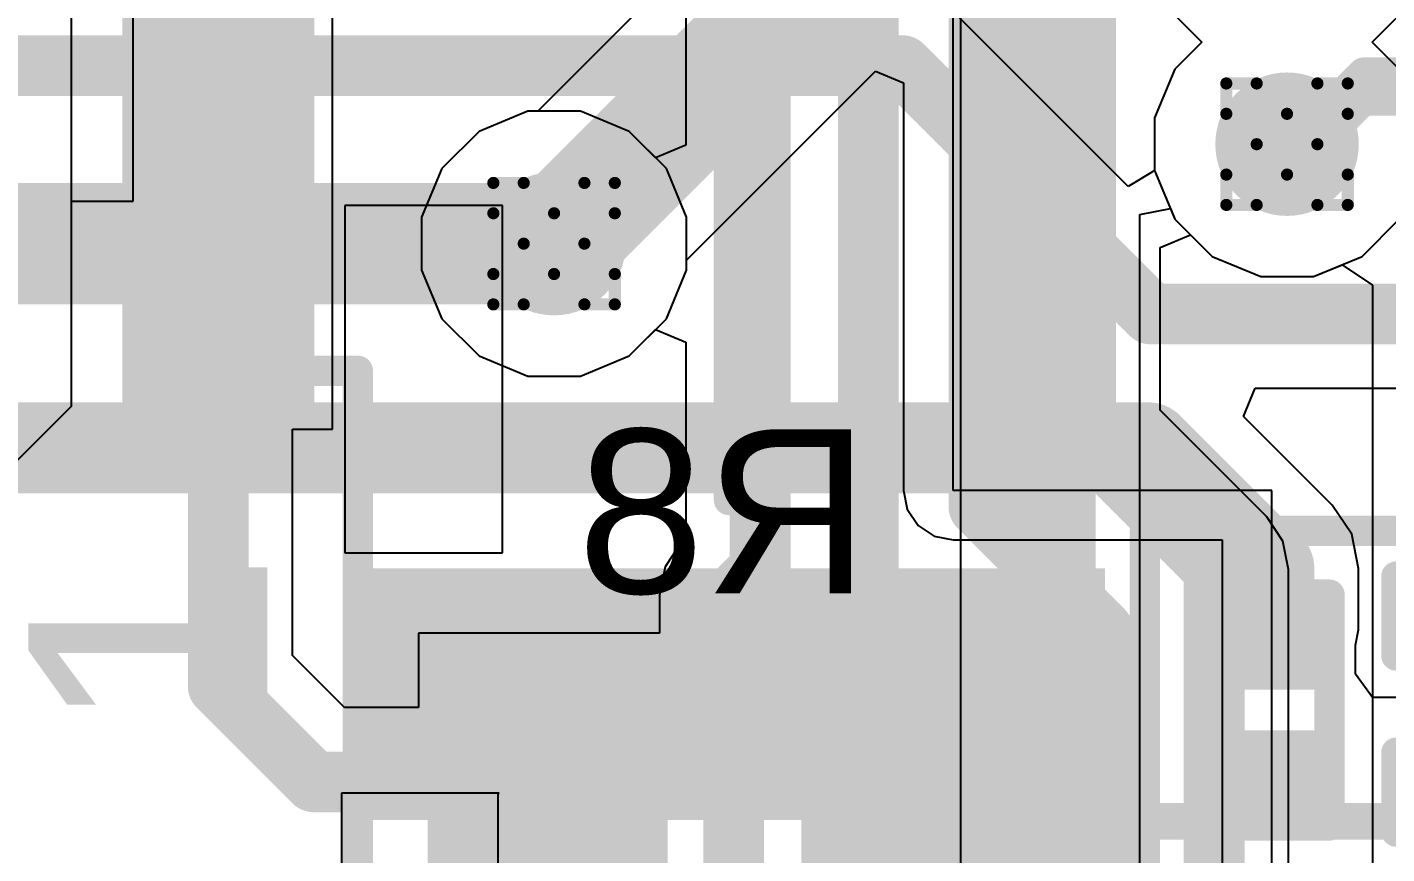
# Model space of a CAD drawing. Header units: inches. Extents: x -6 to 328, y -6 to 90.
# Drawn here: x 22.96 to 28.65, y 10.86 to 14.32 of the extents above; entities that cross this region are included whole.
import ezdxf

# ---------------------------------------------------------------- set-up
doc = ezdxf.new("R2010")
doc.units = ezdxf.units.IN
for name, color, linetype in [('Bottom Layer', 5, 'Continuous'), ('Bottom Overlay', 54, 'Continuous'), ('Bottom Paste', 16, 'Continuous'), ('Bottom Solder', 6, 'Continuous'), ('Drill Drawing', 1, 'Continuous'), ('GND', 76, 'Continuous'), ('PWR', 16, 'Continuous'), ('Top Layer', 1, 'Continuous'), ('Top Overlay', 2, 'Continuous'), ('Top Paste', 8, 'Continuous'), ('Top Solder', 216, 'Continuous'), ('Via Holes', 16, 'Continuous')]:
    doc.layers.add(name, color=color, linetype=linetype)
doc.styles.add('Arial', font='', dxfattribs={"height": 0.2})
doc.styles.get('Arial').set_extended_font_data('Arial')

# ---------------------------------------------------------------- blocks, each defined once
blk = doc.blocks.new('SOIC_8_B_5')
at = {"layer": 'Bottom Layer'}
blk.add_hatch(color=5, dxfattribs=at).paths.add_polyline_path([(-3.475, 1.605), (-3.475, 2.205), (-1.925, 2.205), (-1.925, 1.605)])
at = {"layer": 'Bottom Paste'}
blk.add_hatch(color=16, dxfattribs=at).paths.add_polyline_path([(-3.475, 1.605), (-3.475, 2.205), (-1.925, 2.205), (-1.925, 1.605)])
at = {"layer": 'Bottom Solder'}
blk.add_hatch(color=6, dxfattribs=at).paths.add_polyline_path([(-3.5766, 1.5034), (-3.5766, 2.3066), (-1.8234, 2.3066), (-1.8234, 1.5034)])
at = {"layer": 'Bottom Overlay'}
for points in [[(1.9906, 2.4892, 0.127, 0.127, 0), (-1.9906, 2.4892, 0.127, 0.127, 0)], [(-1.9906, 2.3114, 0.127, 0.127, 0), (-1.9906, 2.4892, 0.127, 0.127, 0)]]:
    blk.add_lwpolyline(points, format="xyseb", dxfattribs=at)
for points in [[(-2.0223, 2.4892, 0.0635, 0.0635, 1), (-1.9588, 2.4892, 0.0635, 0.0635, 1)], [(-2.0223, 2.4892, 0.0635, 0.0635, 1), (-1.9588, 2.4892, 0.0635, 0.0635, 1)], [(-2.0223, 2.3114, 0.0635, 0.0635, 1), (-1.9588, 2.3114, 0.0635, 0.0635, 1)]]:
    blk.add_lwpolyline(points, format="xyseb", close=True, dxfattribs=at)
blk = doc.blocks.new('R___0201_21')
at = {"layer": 'Top Layer'}
for points in [[(-0.41, 0.185), (-0.14, 0.185), (-0.14, -0.185), (-0.41, -0.185)], [(0.14, 0.185), (0.41, 0.185), (0.41, -0.185), (0.14, -0.185)]]:
    blk.add_hatch(color=1, dxfattribs=at).paths.add_polyline_path(points)
at = {"layer": 'Top Paste'}
for points in [[(-0.41, 0.185), (-0.14, 0.185), (-0.14, -0.185), (-0.41, -0.185)], [(0.14, 0.185), (0.41, 0.185), (0.41, -0.185), (0.14, -0.185)]]:
    blk.add_hatch(color=8, dxfattribs=at).paths.add_polyline_path(points)
at = {"layer": 'Top Solder'}
for points in [[(-0.465, 0.24), (-0.085, 0.24), (-0.085, -0.24), (-0.465, -0.24)], [(0.085, 0.24), (0.465, 0.24), (0.465, -0.24), (0.085, -0.24)]]:
    blk.add_hatch(color=216, dxfattribs=at).paths.add_polyline_path(points)
at = {"layer": 'Top Overlay'}
for points in [[(-0.4826, -0.254, 0.127, 0.127, 0), (-0.4826, 0.254, 0.127, 0.127, 0)], [(0.4826, 0.254, 0.127, 0.127, 0), (-0.4826, 0.254, 0.127, 0.127, 0)], [(0.4826, -0.254, 0.127, 0.127, 0), (0.4826, 0.254, 0.127, 0.127, 0)], [(0.4826, -0.254, 0.127, 0.127, 0), (-0.4826, -0.254, 0.127, 0.127, 0)]]:
    blk.add_lwpolyline(points, format="xyseb", dxfattribs=at)
for points in [[(-0.5143, 0.254, 0.0635, 0.0635, 1), (-0.4508, 0.254, 0.0635, 0.0635, 1)], [(-0.5143, 0.254, 0.0635, 0.0635, 1), (-0.4508, 0.254, 0.0635, 0.0635, 1)], [(0.4508, 0.254, 0.0635, 0.0635, 1), (0.5143, 0.254, 0.0635, 0.0635, 1)], [(0.4508, 0.254, 0.0635, 0.0635, 1), (0.5143, 0.254, 0.0635, 0.0635, 1)], [(-0.5143, -0.254, 0.0635, 0.0635, 1), (-0.4508, -0.254, 0.0635, 0.0635, 1)], [(-0.5143, -0.254, 0.0635, 0.0635, 1), (-0.4508, -0.254, 0.0635, 0.0635, 1)], [(0.4508, -0.254, 0.0635, 0.0635, 1), (0.5143, -0.254, 0.0635, 0.0635, 1)], [(0.4508, -0.254, 0.0635, 0.0635, 1), (0.5143, -0.254, 0.0635, 0.0635, 1)]]:
    blk.add_lwpolyline(points, format="xyseb", close=True, dxfattribs=at)
blk = doc.blocks.new('R___0603_B_34')
at = {"layer": 'Bottom Layer'}
for points in [[(-1.143, -0.4445), (-1.143, 0.4445), (-0.381, 0.4445), (-0.381, -0.4445)], [(0.381, -0.4445), (0.381, 0.4445), (1.143, 0.4445), (1.143, -0.4445)]]:
    blk.add_hatch(color=5, dxfattribs=at).paths.add_polyline_path(points)
at = {"layer": 'Bottom Paste'}
for points in [[(-1.143, -0.4445), (-1.143, 0.4445), (-0.381, 0.4445), (-0.381, -0.4445)], [(0.381, -0.4445), (0.381, 0.4445), (1.143, 0.4445), (1.143, -0.4445)]]:
    blk.add_hatch(color=16, dxfattribs=at).paths.add_polyline_path(points)
at = {"layer": 'Bottom Solder'}
for points in [[(-1.2446, -0.5461), (-1.2446, 0.5461), (-0.2794, 0.5461), (-0.2794, -0.5461)], [(0.2794, -0.5461), (0.2794, 0.5461), (1.2446, 0.5461), (1.2446, -0.5461)]]:
    blk.add_hatch(color=6, dxfattribs=at).paths.add_polyline_path(points)
at = {"layer": 'Bottom Overlay'}
for points in [[(1.2192, 0.5334, 0.127, 0.127, 0), (-1.2192, 0.5334, 0.127, 0.127, 0)], [(-1.2192, 0.5334, 0.127, 0.127, 0), (-1.2192, -0.5334, 0.127, 0.127, 0)], [(1.2192, 0.5334, 0.127, 0.127, 0), (1.2192, -0.5334, 0.127, 0.127, 0)], [(1.2192, -0.5334, 0.127, 0.127, 0), (-1.2192, -0.5334, 0.127, 0.127, 0)]]:
    blk.add_lwpolyline(points, format="xyseb", dxfattribs=at)
for points in [[(-1.25095, 0.5334, 0.0635, 0.0635, 1), (-1.18745, 0.5334, 0.0635, 0.0635, 1)], [(-1.25095, 0.5334, 0.0635, 0.0635, 1), (-1.18745, 0.5334, 0.0635, 0.0635, 1)], [(1.18745, 0.5334, 0.0635, 0.0635, 1), (1.25095, 0.5334, 0.0635, 0.0635, 1)], [(1.18745, 0.5334, 0.0635, 0.0635, 1), (1.25095, 0.5334, 0.0635, 0.0635, 1)], [(-1.25095, -0.5334, 0.0635, 0.0635, 1), (-1.18745, -0.5334, 0.0635, 0.0635, 1)], [(-1.25095, -0.5334, 0.0635, 0.0635, 1), (-1.18745, -0.5334, 0.0635, 0.0635, 1)], [(1.18745, -0.5334, 0.0635, 0.0635, 1), (1.25095, -0.5334, 0.0635, 0.0635, 1)], [(1.18745, -0.5334, 0.0635, 0.0635, 1), (1.25095, -0.5334, 0.0635, 0.0635, 1)]]:
    blk.add_lwpolyline(points, format="xyseb", close=True, dxfattribs=at)
blk = doc.blocks.new('HR963370A_52')
at = {"layer": 'Top Layer'}
blk.add_hatch(color=1, dxfattribs=at).paths.add_polyline_path([(4.3, -6.8), (5.15, -6.8), (5.15, -9.7), (4.3, -9.7)])
at = {"layer": 'Top Paste'}
blk.add_hatch(color=8, dxfattribs=at).paths.add_polyline_path([(4.3, -6.8), (5.15, -6.8), (5.15, -9.7), (4.3, -9.7)])
at = {"layer": 'Top Solder'}
blk.add_hatch(color=216, dxfattribs=at).paths.add_polyline_path([(4.1984, -6.6984), (5.2516, -6.6984), (5.2516, -9.8016), (4.1984, -9.8016)])
at = {"layer": 'Top Overlay'}
blk.add_lwpolyline([(5.5372, -8.2296, 0.127, 0.127, 0), (8.1788, -8.2296, 0.127, 0.127, 0)], format="xyseb", dxfattribs=at)
blk.add_lwpolyline([(5.5055, -8.2296, 0.0635, 0.0635, 1), (5.569, -8.2296, 0.0635, 0.0635, 1)], format="xyseb", close=True, dxfattribs=at)
at = {"layer": 'Top Overlay', "style": 'Arial'}
blk.add_text('1', height=1, dxfattribs=at).set_placement((4.5466, -6.2992))
blk = doc.blocks.new('CAP_0201_70')
at = {"layer": 'Top Layer'}
for points in [[(-0.45, 0.15), (-0.15, 0.15), (-0.15, -0.15), (-0.45, -0.15)], [(0.15, 0.15), (0.45, 0.15), (0.45, -0.15), (0.15, -0.15)]]:
    blk.add_hatch(color=1, dxfattribs=at).paths.add_polyline_path(points)
at = {"layer": 'Top Paste'}
for points in [[(-0.45, 0.15), (-0.15, 0.15), (-0.15, -0.15), (-0.45, -0.15)], [(0.15, 0.15), (0.45, 0.15), (0.45, -0.15), (0.15, -0.15)]]:
    blk.add_hatch(color=8, dxfattribs=at).paths.add_polyline_path(points)
at = {"layer": 'Top Solder'}
for points in [[(-0.505, 0.205), (-0.095, 0.205), (-0.095, -0.205), (-0.505, -0.205)], [(0.095, 0.205), (0.505, 0.205), (0.505, -0.205), (0.095, -0.205)]]:
    blk.add_hatch(color=216, dxfattribs=at).paths.add_polyline_path(points)
at = {"layer": 'Top Overlay'}
for points in [[(-0.5334, 0.2286, 0.127, 0.127, 0), (-0.2032, 0.2286, 0.127, 0.127, 0)], [(-0.5334, 0.2286, 0.127, 0.127, 0), (-0.5334, -0.2286, 0.127, 0.127, 0)], [(0.2032, 0.2286, 0.127, 0.127, 0), (0.5334, 0.2286, 0.127, 0.127, 0)], [(0.5334, 0.2286, 0.127, 0.127, 0), (0.5334, -0.2286, 0.127, 0.127, 0)], [(-0.5334, -0.2286, 0.127, 0.127, 0), (-0.2032, -0.2286, 0.127, 0.127, 0)], [(0.2032, -0.2286, 0.127, 0.127, 0), (0.5334, -0.2286, 0.127, 0.127, 0)]]:
    blk.add_lwpolyline(points, format="xyseb", dxfattribs=at)
for points in [[(-0.5651, 0.2286, 0.0635, 0.0635, 1), (-0.5016, 0.2286, 0.0635, 0.0635, 1)], [(-0.5651, 0.2286, 0.0635, 0.0635, 1), (-0.5016, 0.2286, 0.0635, 0.0635, 1)], [(-0.2349, 0.2286, 0.0635, 0.0635, 1), (-0.1714, 0.2286, 0.0635, 0.0635, 1)], [(0.1714, 0.2286, 0.0635, 0.0635, 1), (0.2349, 0.2286, 0.0635, 0.0635, 1)], [(0.5016, 0.2286, 0.0635, 0.0635, 1), (0.5651, 0.2286, 0.0635, 0.0635, 1)], [(0.5016, 0.2286, 0.0635, 0.0635, 1), (0.5651, 0.2286, 0.0635, 0.0635, 1)], [(-0.5651, -0.2286, 0.0635, 0.0635, 1), (-0.5016, -0.2286, 0.0635, 0.0635, 1)], [(-0.5651, -0.2286, 0.0635, 0.0635, 1), (-0.5016, -0.2286, 0.0635, 0.0635, 1)], [(-0.2349, -0.2286, 0.0635, 0.0635, 1), (-0.1714, -0.2286, 0.0635, 0.0635, 1)], [(0.1714, -0.2286, 0.0635, 0.0635, 1), (0.2349, -0.2286, 0.0635, 0.0635, 1)], [(0.5016, -0.2286, 0.0635, 0.0635, 1), (0.5651, -0.2286, 0.0635, 0.0635, 1)], [(0.5016, -0.2286, 0.0635, 0.0635, 1), (0.5651, -0.2286, 0.0635, 0.0635, 1)]]:
    blk.add_lwpolyline(points, format="xyseb", close=True, dxfattribs=at)

msp = doc.modelspace()

# ---------------------------------------------------------------- hatches: boundary and pattern name
at = {"layer": 'Bottom Layer'}
h = msp.add_hatch(color=5, dxfattribs=at)
edge = h.paths.add_edge_path()
edge.add_arc((28.2336, 13.8326), 0.3, 0, 360)
h = msp.add_hatch(color=5, dxfattribs=at)
edge = h.paths.add_edge_path()
edge.add_arc((25.168, 13.4166), 0.3, 0, 360)
at = {"layer": 'GND'}
h = msp.add_hatch(color=76, dxfattribs=at)
edge = h.paths.add_edge_path()
edge.add_arc((28.2336, 13.8326), 0.3, 0, 360)
h = msp.add_hatch(color=76, dxfattribs=at)
edge = h.paths.add_edge_path()
edge.add_arc((25.168, 13.4166), 0.3, 0, 360)
at = {"layer": 'PWR'}
h = msp.add_hatch(color=16, dxfattribs=at)
edge = h.paths.add_edge_path()
edge.add_arc((28.2336, 13.8326), 0.3, 0, 360)
h = msp.add_hatch(color=16, dxfattribs=at)
edge = h.paths.add_edge_path()
edge.add_arc((25.168, 13.4166), 0.3, 0, 360)
at = {"layer": 'Top Layer'}
h = msp.add_hatch(color=1, dxfattribs=at)
edge = h.paths.add_edge_path()
edge.add_arc((28.2336, 13.8326), 0.3, 0, 360)
h = msp.add_hatch(color=1, dxfattribs=at)
edge = h.paths.add_edge_path()
edge.add_arc((25.168, 13.4166), 0.3, 0, 360)
at = {"layer": 'Via Holes'}
h = msp.add_hatch(color=7, dxfattribs=at)
edge = h.paths.add_edge_path()
edge.add_arc((28.2336, 13.8326), 0.15, 0, 360)
h = msp.add_hatch(color=7, dxfattribs=at)
edge = h.paths.add_edge_path()
edge.add_arc((25.168, 13.4166), 0.15, 0, 360)

# ---------------------------------------------------------------- linework, layer by layer
at = {"layer": 'Bottom Layer'}
for p, q in [((25.7193, 18.4527), (25.7193, 13.8284)), ((23.1484, 17.5744), (23.1484, 13.5938)), ((23.4079, 13.5938), (23.4079, 17.5744)), ((23.1484, 17.3632), (23.1484, 13.5938)), ((24.241, 12.641), (24.241, 14.5466)), ((25.0578, 13.9706), (24.8542, 13.8863)), ((25.2782, 13.9706), (25.0578, 13.9706)), ((25.4818, 13.8863), (25.2782, 13.9706)), ((24.8542, 13.8863), (24.6983, 13.7304)), ((25.5923, 13.7758), (25.4818, 13.8863)), ((25.7193, 13.8284), (25.5923, 13.7758)), ((24.6983, 13.7304), (24.614, 13.5268)), ((23.1484, 13.5938), (23.4079, 13.5938)), ((23.1484, 13.5938), (23.1484, 12.7352)), ((24.614, 13.5268), (24.614, 13.3064)), ((27.7024, 13.4008), (27.8294, 13.4534)), ((27.8294, 13.4534), (27.9198, 13.363)), ((27.7024, 12.7199), (27.7024, 13.4008)), ((27.9198, 13.363), (28.1234, 13.2786)), ((28.3438, 13.2786), (28.4642, 13.3285)), ((28.4642, 13.3285), (28.5912, 13.2436)), ((24.614, 13.3064), (24.6983, 13.1028)), ((28.1234, 13.2786), (28.3438, 13.2786)), ((28.5912, 13.2436), (28.5912, 13.0633)), ((24.6983, 13.1028), (24.8542, 12.947)), ((25.4818, 12.947), (25.5923, 13.0574)), ((25.5923, 13.0574), (25.7193, 13.0048)), ((28.5912, 13.0633), (28.5912, 13.0507)), ((28.5912, 13.0507), (28.5912, 12.9363)), ((25.7193, 13.0048), (25.7193, 12.1859)), ((24.8542, 12.947), (25.0578, 12.8626)), ((25.2782, 12.8626), (25.4818, 12.947)), ((28.5912, 12.9363), (28.5912, 12.9237)), ((28.5912, 12.9237), (28.5912, 11.7807)), ((25.0578, 12.8626), (25.2782, 12.8626)), ((23.1484, 12.7352), (22.9117, 12.4986)), ((28.1485, 12.2738), (27.7024, 12.7199)), ((24.074, 11.6946), (24.074, 12.641)), ((24.074, 12.641), (24.241, 12.641)), ((28.2159, 12.173), (28.1485, 12.2738)), ((25.7193, 12.1859), (25.6998, 12.1664)), ((28.2396, 12.054), (28.2159, 12.173)), ((25.6998, 12.1664), (25.6324, 12.0656)), ((25.6324, 12.0656), (25.6088, 11.9467)), ((28.2396, 9.4136), (28.2396, 12.054)), ((25.6088, 11.9467), (25.6088, 11.7879)), ((25.6088, 11.7879), (24.6014, 11.7879)), ((24.6014, 11.7879), (24.6014, 11.4764)), ((28.5912, 11.7807), (28.5912, 11.7807)), ((28.5912, 11.7807), (28.5912, 11.6663)), ((24.2921, 11.4764), (24.074, 11.6946)), ((28.5912, 11.6663), (28.5912, 11.6663)), ((28.5912, 11.6663), (28.5912, 10.5233)), ((24.6014, 11.4764), (24.2921, 11.4764))]:
    msp.add_line(p, q, dxfattribs=at)
for points in [[(27.3916, 12.5912, 0.254, 0.254, 0), (27.3916, 21.2294, 0.254, 0.254, 0)], [(26.9449, 12.3172, 0.254, 0.254, 0), (26.9449, 20.6856, 0.254, 0.254, 0)], [(26.4818, 11.368, 0.254, 0.254, 0), (26.4818, 20.2037, 0.254, 0.254, 0)], [(26.03, 12.0572, 0.254, 0.254, 0), (26.03, 18.5814, 0.254, 0.254, 0)], [(28.3508, 13.8326, 0.1524, 0.1524, 0), (28.5467, 14.0285, 0.1524, 0.1524, 0)], [(28.5467, 14.0285, 0.1524, 0.1524, 0), (28.769, 14.0285, 0.1524, 0.1524, 0)], [(28.2336, 13.8326, 0.1524, 0.1524, 0), (28.3508, 13.8326, 0.1524, 0.1524, 0)], [(23.7632, 11.5658, 0.254, 0.254, 0), (23.7632, 13.5938, 0.254, 0.254, 0)], [(27.3916, 12.5912, 0.254, 0.254, 0), (27.9288, 12.054, 0.254, 0.254, 0)], [(26.9449, 12.3172, 0.254, 0.254, 0), (27.4649, 11.7972, 0.254, 0.254, 0)], [(25.9195, 11.9467, 0.254, 0.254, 0), (26.03, 12.0572, 0.254, 0.254, 0)], [(27.9288, 9.4136, 0.254, 0.254, 0), (27.9288, 12.054, 0.254, 0.254, 0)], [(25.9195, 4.6278, 0.254, 0.254, 0), (25.9195, 11.9467, 0.254, 0.254, 0)], [(27.4649, 10.5326, 0.254, 0.254, 0), (27.4649, 11.7972, 0.254, 0.254, 0)], [(23.7632, 11.5658, 0.254, 0.254, 0), (24.1634, 11.1656, 0.254, 0.254, 0)], [(26.4818, 11.368, 0.254, 0.254, 0), (26.6842, 11.1656, 0.254, 0.254, 0)], [(24.1634, 11.1656, 0.254, 0.254, 0), (25.1602, 11.1656, 0.254, 0.254, 0)]]:
    msp.add_lwpolyline(points, format="xyseb", dxfattribs=at)
for points in [[(28.5086, 14.0285, 0.0762, 0.0762, 1), (28.5848, 14.0285, 0.0762, 0.0762, 1)], [(28.5086, 14.0285, 0.0762, 0.0762, 1), (28.5848, 14.0285, 0.0762, 0.0762, 1)], [(28.1955, 13.8326, 0.0762, 0.0762, 1), (28.2717, 13.8326, 0.0762, 0.0762, 1)], [(28.3127, 13.8326, 0.0762, 0.0762, 1), (28.3889, 13.8326, 0.0762, 0.0762, 1)], [(28.3127, 13.8326, 0.0762, 0.0762, 1), (28.3889, 13.8326, 0.0762, 0.0762, 1)], [(23.6997, 13.5938, 0.127, 0.127, 1), (23.8267, 13.5938, 0.127, 0.127, 1)], [(27.3281, 12.5912, 0.127, 0.127, 1), (27.4551, 12.5912, 0.127, 0.127, 1)], [(27.3281, 12.5912, 0.127, 0.127, 1), (27.4551, 12.5912, 0.127, 0.127, 1)], [(26.8814, 12.3172, 0.127, 0.127, 1), (27.0084, 12.3172, 0.127, 0.127, 1)], [(26.8814, 12.3172, 0.127, 0.127, 1), (27.0084, 12.3172, 0.127, 0.127, 1)], [(25.9665, 12.0572, 0.127, 0.127, 1), (26.0935, 12.0572, 0.127, 0.127, 1)], [(25.9665, 12.0572, 0.127, 0.127, 1), (26.0935, 12.0572, 0.127, 0.127, 1)], [(27.8653, 12.054, 0.127, 0.127, 1), (27.9923, 12.054, 0.127, 0.127, 1)], [(27.8653, 12.054, 0.127, 0.127, 1), (27.9923, 12.054, 0.127, 0.127, 1)], [(25.856, 11.9467, 0.127, 0.127, 1), (25.983, 11.9467, 0.127, 0.127, 1)], [(25.856, 11.9467, 0.127, 0.127, 1), (25.983, 11.9467, 0.127, 0.127, 1)], [(27.4014, 11.7972, 0.127, 0.127, 1), (27.5284, 11.7972, 0.127, 0.127, 1)], [(27.4014, 11.7972, 0.127, 0.127, 1), (27.5284, 11.7972, 0.127, 0.127, 1)], [(23.6997, 11.5658, 0.127, 0.127, 1), (23.8267, 11.5658, 0.127, 0.127, 1)], [(23.6997, 11.5658, 0.127, 0.127, 1), (23.8267, 11.5658, 0.127, 0.127, 1)], [(26.4183, 11.368, 0.127, 0.127, 1), (26.5453, 11.368, 0.127, 0.127, 1)], [(26.4183, 11.368, 0.127, 0.127, 1), (26.5453, 11.368, 0.127, 0.127, 1)], [(24.0999, 11.1656, 0.127, 0.127, 1), (24.2269, 11.1656, 0.127, 0.127, 1)], [(24.0999, 11.1656, 0.127, 0.127, 1), (24.2269, 11.1656, 0.127, 0.127, 1)], [(25.0967, 11.1656, 0.127, 0.127, 1), (25.2237, 11.1656, 0.127, 0.127, 1)], [(26.6207, 11.1656, 0.127, 0.127, 1), (26.7477, 11.1656, 0.127, 0.127, 1)]]:
    msp.add_lwpolyline(points, format="xyseb", close=True, dxfattribs=at)
at = {"layer": 'Drill Drawing'}
for points in [[(27.9796, 13.9596, 0.0508, 0.0508, 0), (27.9796, 14.0866, 0.0508, 0.0508, 0)], [(27.9796, 14.0866, 0.0508, 0.0508, 0), (28.1066, 14.0866, 0.0508, 0.0508, 0)], [(28.1066, 14.0866, 0.0508, 0.0508, 0), (28.2336, 13.9596, 0.0508, 0.0508, 0)], [(28.2336, 13.9596, 0.0508, 0.0508, 0), (28.3606, 14.0866, 0.0508, 0.0508, 0)], [(28.3606, 14.0866, 0.0508, 0.0508, 0), (28.4876, 14.0866, 0.0508, 0.0508, 0)], [(28.4876, 13.9596, 0.0508, 0.0508, 0), (28.4876, 14.0866, 0.0508, 0.0508, 0)], [(27.9796, 13.9596, 0.0508, 0.0508, 0), (28.1066, 13.8326, 0.0508, 0.0508, 0)], [(28.3606, 13.8326, 0.0508, 0.0508, 0), (28.4876, 13.9596, 0.0508, 0.0508, 0)], [(27.9796, 13.7056, 0.0508, 0.0508, 0), (28.1066, 13.8326, 0.0508, 0.0508, 0)], [(28.3606, 13.8326, 0.0508, 0.0508, 0), (28.4876, 13.7056, 0.0508, 0.0508, 0)], [(27.9796, 13.5786, 0.0508, 0.0508, 0), (27.9796, 13.7056, 0.0508, 0.0508, 0)], [(28.1066, 13.5786, 0.0508, 0.0508, 0), (28.2336, 13.7056, 0.0508, 0.0508, 0)], [(28.2336, 13.7056, 0.0508, 0.0508, 0), (28.3606, 13.5786, 0.0508, 0.0508, 0)], [(28.4876, 13.5786, 0.0508, 0.0508, 0), (28.4876, 13.7056, 0.0508, 0.0508, 0)], [(24.914, 13.5436, 0.0508, 0.0508, 0), (24.914, 13.6706, 0.0508, 0.0508, 0)], [(24.914, 13.6706, 0.0508, 0.0508, 0), (25.041, 13.6706, 0.0508, 0.0508, 0)], [(25.041, 13.6706, 0.0508, 0.0508, 0), (25.168, 13.5436, 0.0508, 0.0508, 0)], [(25.168, 13.5436, 0.0508, 0.0508, 0), (25.295, 13.6706, 0.0508, 0.0508, 0)], [(25.295, 13.6706, 0.0508, 0.0508, 0), (25.422, 13.6706, 0.0508, 0.0508, 0)], [(25.422, 13.5436, 0.0508, 0.0508, 0), (25.422, 13.6706, 0.0508, 0.0508, 0)], [(27.9796, 13.5786, 0.0508, 0.0508, 0), (28.1066, 13.5786, 0.0508, 0.0508, 0)], [(28.3606, 13.5786, 0.0508, 0.0508, 0), (28.4876, 13.5786, 0.0508, 0.0508, 0)], [(24.914, 13.5436, 0.0508, 0.0508, 0), (25.041, 13.4166, 0.0508, 0.0508, 0)], [(25.295, 13.4166, 0.0508, 0.0508, 0), (25.422, 13.5436, 0.0508, 0.0508, 0)], [(24.914, 13.2896, 0.0508, 0.0508, 0), (25.041, 13.4166, 0.0508, 0.0508, 0)], [(25.295, 13.4166, 0.0508, 0.0508, 0), (25.422, 13.2896, 0.0508, 0.0508, 0)], [(24.914, 13.1626, 0.0508, 0.0508, 0), (24.914, 13.2896, 0.0508, 0.0508, 0)], [(25.041, 13.1626, 0.0508, 0.0508, 0), (25.168, 13.2896, 0.0508, 0.0508, 0)], [(25.168, 13.2896, 0.0508, 0.0508, 0), (25.295, 13.1626, 0.0508, 0.0508, 0)], [(25.422, 13.1626, 0.0508, 0.0508, 0), (25.422, 13.2896, 0.0508, 0.0508, 0)], [(24.914, 13.1626, 0.0508, 0.0508, 0), (25.041, 13.1626, 0.0508, 0.0508, 0)], [(25.295, 13.1626, 0.0508, 0.0508, 0), (25.422, 13.1626, 0.0508, 0.0508, 0)]]:
    msp.add_lwpolyline(points, format="xyseb", dxfattribs=at)
for points in [[(27.9669, 14.0866, 0.0254, 0.0254, 1), (27.9923, 14.0866, 0.0254, 0.0254, 1)], [(27.9669, 14.0866, 0.0254, 0.0254, 1), (27.9923, 14.0866, 0.0254, 0.0254, 1)], [(28.0939, 14.0866, 0.0254, 0.0254, 1), (28.1193, 14.0866, 0.0254, 0.0254, 1)], [(28.0939, 14.0866, 0.0254, 0.0254, 1), (28.1193, 14.0866, 0.0254, 0.0254, 1)], [(28.3479, 14.0866, 0.0254, 0.0254, 1), (28.3733, 14.0866, 0.0254, 0.0254, 1)], [(28.3479, 14.0866, 0.0254, 0.0254, 1), (28.3733, 14.0866, 0.0254, 0.0254, 1)], [(28.4749, 14.0866, 0.0254, 0.0254, 1), (28.5003, 14.0866, 0.0254, 0.0254, 1)], [(28.4749, 14.0866, 0.0254, 0.0254, 1), (28.5003, 14.0866, 0.0254, 0.0254, 1)], [(27.9669, 13.9596, 0.0254, 0.0254, 1), (27.9923, 13.9596, 0.0254, 0.0254, 1)], [(27.9669, 13.9596, 0.0254, 0.0254, 1), (27.9923, 13.9596, 0.0254, 0.0254, 1)], [(28.2209, 13.9596, 0.0254, 0.0254, 1), (28.2463, 13.9596, 0.0254, 0.0254, 1)], [(28.2209, 13.9596, 0.0254, 0.0254, 1), (28.2463, 13.9596, 0.0254, 0.0254, 1)], [(28.4749, 13.9596, 0.0254, 0.0254, 1), (28.5003, 13.9596, 0.0254, 0.0254, 1)], [(28.4749, 13.9596, 0.0254, 0.0254, 1), (28.5003, 13.9596, 0.0254, 0.0254, 1)], [(28.0939, 13.8326, 0.0254, 0.0254, 1), (28.1193, 13.8326, 0.0254, 0.0254, 1)], [(28.0939, 13.8326, 0.0254, 0.0254, 1), (28.1193, 13.8326, 0.0254, 0.0254, 1)], [(28.3479, 13.8326, 0.0254, 0.0254, 1), (28.3733, 13.8326, 0.0254, 0.0254, 1)], [(28.3479, 13.8326, 0.0254, 0.0254, 1), (28.3733, 13.8326, 0.0254, 0.0254, 1)], [(27.9669, 13.7056, 0.0254, 0.0254, 1), (27.9923, 13.7056, 0.0254, 0.0254, 1)], [(27.9669, 13.7056, 0.0254, 0.0254, 1), (27.9923, 13.7056, 0.0254, 0.0254, 1)], [(28.2209, 13.7056, 0.0254, 0.0254, 1), (28.2463, 13.7056, 0.0254, 0.0254, 1)], [(28.2209, 13.7056, 0.0254, 0.0254, 1), (28.2463, 13.7056, 0.0254, 0.0254, 1)], [(28.4749, 13.7056, 0.0254, 0.0254, 1), (28.5003, 13.7056, 0.0254, 0.0254, 1)], [(28.4749, 13.7056, 0.0254, 0.0254, 1), (28.5003, 13.7056, 0.0254, 0.0254, 1)], [(24.9013, 13.6706, 0.0254, 0.0254, 1), (24.9267, 13.6706, 0.0254, 0.0254, 1)], [(24.9013, 13.6706, 0.0254, 0.0254, 1), (24.9267, 13.6706, 0.0254, 0.0254, 1)], [(25.0283, 13.6706, 0.0254, 0.0254, 1), (25.0537, 13.6706, 0.0254, 0.0254, 1)], [(25.0283, 13.6706, 0.0254, 0.0254, 1), (25.0537, 13.6706, 0.0254, 0.0254, 1)], [(25.2823, 13.6706, 0.0254, 0.0254, 1), (25.3077, 13.6706, 0.0254, 0.0254, 1)], [(25.2823, 13.6706, 0.0254, 0.0254, 1), (25.3077, 13.6706, 0.0254, 0.0254, 1)], [(25.4093, 13.6706, 0.0254, 0.0254, 1), (25.4347, 13.6706, 0.0254, 0.0254, 1)], [(25.4093, 13.6706, 0.0254, 0.0254, 1), (25.4347, 13.6706, 0.0254, 0.0254, 1)], [(27.9669, 13.5786, 0.0254, 0.0254, 1), (27.9923, 13.5786, 0.0254, 0.0254, 1)], [(27.9669, 13.5786, 0.0254, 0.0254, 1), (27.9923, 13.5786, 0.0254, 0.0254, 1)], [(28.0939, 13.5786, 0.0254, 0.0254, 1), (28.1193, 13.5786, 0.0254, 0.0254, 1)], [(28.0939, 13.5786, 0.0254, 0.0254, 1), (28.1193, 13.5786, 0.0254, 0.0254, 1)], [(28.3479, 13.5786, 0.0254, 0.0254, 1), (28.3733, 13.5786, 0.0254, 0.0254, 1)], [(28.3479, 13.5786, 0.0254, 0.0254, 1), (28.3733, 13.5786, 0.0254, 0.0254, 1)], [(28.4749, 13.5786, 0.0254, 0.0254, 1), (28.5003, 13.5786, 0.0254, 0.0254, 1)], [(28.4749, 13.5786, 0.0254, 0.0254, 1), (28.5003, 13.5786, 0.0254, 0.0254, 1)], [(24.9013, 13.5436, 0.0254, 0.0254, 1), (24.9267, 13.5436, 0.0254, 0.0254, 1)], [(24.9013, 13.5436, 0.0254, 0.0254, 1), (24.9267, 13.5436, 0.0254, 0.0254, 1)], [(25.1553, 13.5436, 0.0254, 0.0254, 1), (25.1807, 13.5436, 0.0254, 0.0254, 1)], [(25.1553, 13.5436, 0.0254, 0.0254, 1), (25.1807, 13.5436, 0.0254, 0.0254, 1)], [(25.4093, 13.5436, 0.0254, 0.0254, 1), (25.4347, 13.5436, 0.0254, 0.0254, 1)], [(25.4093, 13.5436, 0.0254, 0.0254, 1), (25.4347, 13.5436, 0.0254, 0.0254, 1)], [(25.0283, 13.4166, 0.0254, 0.0254, 1), (25.0537, 13.4166, 0.0254, 0.0254, 1)], [(25.0283, 13.4166, 0.0254, 0.0254, 1), (25.0537, 13.4166, 0.0254, 0.0254, 1)], [(25.2823, 13.4166, 0.0254, 0.0254, 1), (25.3077, 13.4166, 0.0254, 0.0254, 1)], [(25.2823, 13.4166, 0.0254, 0.0254, 1), (25.3077, 13.4166, 0.0254, 0.0254, 1)], [(24.9013, 13.2896, 0.0254, 0.0254, 1), (24.9267, 13.2896, 0.0254, 0.0254, 1)], [(24.9013, 13.2896, 0.0254, 0.0254, 1), (24.9267, 13.2896, 0.0254, 0.0254, 1)], [(25.1553, 13.2896, 0.0254, 0.0254, 1), (25.1807, 13.2896, 0.0254, 0.0254, 1)], [(25.1553, 13.2896, 0.0254, 0.0254, 1), (25.1807, 13.2896, 0.0254, 0.0254, 1)], [(25.4093, 13.2896, 0.0254, 0.0254, 1), (25.4347, 13.2896, 0.0254, 0.0254, 1)], [(25.4093, 13.2896, 0.0254, 0.0254, 1), (25.4347, 13.2896, 0.0254, 0.0254, 1)], [(24.9013, 13.1626, 0.0254, 0.0254, 1), (24.9267, 13.1626, 0.0254, 0.0254, 1)], [(24.9013, 13.1626, 0.0254, 0.0254, 1), (24.9267, 13.1626, 0.0254, 0.0254, 1)], [(25.0283, 13.1626, 0.0254, 0.0254, 1), (25.0537, 13.1626, 0.0254, 0.0254, 1)], [(25.0283, 13.1626, 0.0254, 0.0254, 1), (25.0537, 13.1626, 0.0254, 0.0254, 1)], [(25.2823, 13.1626, 0.0254, 0.0254, 1), (25.3077, 13.1626, 0.0254, 0.0254, 1)], [(25.2823, 13.1626, 0.0254, 0.0254, 1), (25.3077, 13.1626, 0.0254, 0.0254, 1)], [(25.4093, 13.1626, 0.0254, 0.0254, 1), (25.4347, 13.1626, 0.0254, 0.0254, 1)], [(25.4093, 13.1626, 0.0254, 0.0254, 1), (25.4347, 13.1626, 0.0254, 0.0254, 1)]]:
    msp.add_lwpolyline(points, format="xyseb", close=True, dxfattribs=at)
at = {"layer": 'GND'}
for p, q in [((26.8675, 19.061), (26.8675, 7.5515)), ((28.5901, 14.2596), (28.7032, 14.3728)), ((28.7032, 14.1464), (28.5901, 14.2596)), ((25.0578, 13.9706), (24.8542, 13.8863)), ((25.2782, 13.9706), (25.0578, 13.9706)), ((25.4818, 13.8863), (25.2782, 13.9706)), ((24.8542, 13.8863), (24.6983, 13.7304)), ((25.6376, 13.7304), (25.4818, 13.8863)), ((24.6983, 13.7304), (24.614, 13.5268)), ((25.722, 13.5268), (25.6376, 13.7304)), ((27.6185, 13.538), (27.7455, 13.5633)), ((27.6185, 7.9289), (27.6185, 13.538)), ((27.7455, 13.5633), (27.7639, 13.5188)), ((24.614, 13.5268), (24.614, 13.3064)), ((25.722, 13.3064), (25.722, 13.5268)), ((27.7639, 13.5188), (27.9198, 13.363)), ((28.5474, 13.363), (28.7032, 13.5188)), ((27.9198, 13.363), (28.1234, 13.2786)), ((28.3438, 13.2786), (28.5474, 13.363)), ((24.614, 13.3064), (24.6983, 13.1028)), ((25.6376, 13.1028), (25.722, 13.3064)), ((28.1234, 13.2786), (28.3438, 13.2786)), ((24.6983, 13.1028), (24.8542, 12.947)), ((25.4818, 12.947), (25.6376, 13.1028)), ((24.8542, 12.947), (25.0578, 12.8626)), ((25.2782, 12.8626), (25.4818, 12.947)), ((25.0578, 12.8626), (25.2782, 12.8626))]:
    msp.add_line(p, q, dxfattribs=at)
msp.add_lwpolyline([(27.243, 7.5515, 0.381, 0.381, 0), (27.243, 19.061, 0.381, 0.381, 0)], format="xyseb", dxfattribs=at)
at = {"layer": 'PWR'}
for p, q in [((26.8366, 12.3848), (26.8366, 16.8552)), ((25.9425, 14.8138), (25.0994, 13.9706)), ((27.7639, 14.3728), (27.8771, 14.2596)), ((28.5901, 14.2596), (28.7032, 14.3728)), ((27.8771, 14.2596), (27.7639, 14.1464)), ((28.7032, 14.1464), (28.5901, 14.2596)), ((25.722, 13.348), (26.5121, 14.1381)), ((26.5121, 14.1381), (26.6294, 14.0895)), ((27.7639, 14.1464), (27.6796, 13.9428)), ((26.6294, 14.0895), (26.6294, 12.3848)), ((25.0578, 13.9706), (24.8542, 13.8863)), ((25.0994, 13.9706), (25.0578, 13.9706)), ((27.6796, 13.9428), (27.6796, 13.7224)), ((24.8542, 13.8863), (24.6983, 13.7304)), ((24.6983, 13.7304), (24.614, 13.5268)), ((27.6796, 13.7224), (27.7639, 13.5188)), ((24.614, 13.5268), (24.614, 13.3064)), ((27.7639, 13.5188), (27.9198, 13.363)), ((28.5474, 13.363), (28.7032, 13.5188)), ((25.722, 13.3064), (25.722, 13.348)), ((27.9198, 13.363), (28.1234, 13.2786)), ((28.3438, 13.2786), (28.5474, 13.363)), ((24.614, 13.3064), (24.6983, 13.1028)), ((25.6376, 13.1028), (25.722, 13.3064)), ((28.1234, 13.2786), (28.3438, 13.2786)), ((24.6983, 13.1028), (24.8542, 12.947)), ((25.4818, 12.947), (25.6376, 13.1028)), ((24.8542, 12.947), (25.0578, 12.8626)), ((25.2782, 12.8626), (25.4818, 12.947)), ((25.0578, 12.8626), (25.2782, 12.8626)), ((26.6294, 12.3848), (26.6452, 12.3056)), ((28.17, 12.3848), (26.8366, 12.3848)), ((28.17, 8.9612), (28.17, 12.3848)), ((26.6452, 12.3056), (26.6901, 12.2383)), ((26.6901, 12.2383), (26.7573, 12.1934)), ((26.7573, 12.1934), (26.8366, 12.1777)), ((26.8366, 12.1777), (27.9628, 12.1777)), ((27.9628, 12.1777), (27.9628, 8.9612))]:
    msp.add_line(p, q, dxfattribs=at)
msp.add_lwpolyline([(25.168, 13.4166, 0.508, 0.508, 0), (26.3828, 14.6314, 0.508, 0.508, 0)], format="xyseb", dxfattribs=at)
msp.add_lwpolyline([(25.041, 13.4166, 0.254, 0.254, 1), (25.295, 13.4166, 0.254, 0.254, 1)], format="xyseb", close=True, dxfattribs=at)
at = {"layer": 'Top Layer'}
for p, q in [((27.5696, 13.656), (26.8448, 14.3809)), ((27.7639, 14.3728), (27.8771, 14.2596)), ((27.8771, 14.2596), (27.7639, 14.1464)), ((27.7639, 14.1464), (27.6796, 13.9428)), ((27.6796, 13.9428), (27.6796, 13.7257)), ((27.6703, 13.7168), (27.5696, 13.656)), ((27.6796, 13.7257), (27.6703, 13.7168)), ((24.9528, 13.5767), (24.2934, 13.5767)), ((24.2934, 13.5767), (24.2934, 12.1232)), ((24.9528, 12.1232), (24.9528, 13.5767)), ((28.0518, 12.6943), (28.1004, 12.8116)), ((28.1004, 12.8116), (29.0524, 12.8116)), ((28.4229, 12.3232), (28.0518, 12.6943)), ((28.5043, 12.2014), (28.4229, 12.3232)), ((28.5329, 12.0577), (28.5043, 12.2014)), ((24.2934, 12.1232), (24.9528, 12.1232)), ((28.5329, 11.8016), (28.5329, 12.0577)), ((28.5202, 11.7376), (28.5329, 11.8016)), ((28.5202, 11.6163), (28.5202, 11.7376)), ((28.5916, 11.5188), (28.5202, 11.6163)), ((29.2472, 11.5188), (28.5916, 11.5188)), ((24.938, 11.119), (24.2785, 11.119)), ((24.2785, 11.119), (24.2785, 10.619)), ((24.9337, 11.1148), (24.938, 11.119)), ((24.9337, 10.619), (24.9337, 11.1148))]:
    msp.add_line(p, q, dxfattribs=at)
for points in [[(19.7053, 14.1611, 0.254, 0.254, 0), (26.625, 14.1611, 0.254, 0.254, 0)], [(26.625, 14.1611, 0.254, 0.254, 0), (27.6638, 13.1224, 0.254, 0.254, 0)], [(28.2708, 13.8326, 0.1524, 0.1524, 0), (28.5581, 14.1199, 0.1524, 0.1524, 0)], [(28.5581, 14.1199, 0.1524, 0.1524, 0), (28.9189, 14.1199, 0.1524, 0.1524, 0)], [(28.2336, 13.8326, 0.1524, 0.1524, 0), (28.2708, 13.8326, 0.1524, 0.1524, 0)], [(20.1412, 13.4166, 0.508, 0.508, 0), (25.168, 13.4166, 0.508, 0.508, 0)], [(27.6638, 13.1224, 0.254, 0.254, 0), (29.0524, 13.1224, 0.254, 0.254, 0)], [(20.5586, 12.5626, 0.381, 0.381, 0), (27.6524, 12.5626, 0.381, 0.381, 0)], [(27.6524, 12.5626, 0.381, 0.381, 0), (28.1574, 12.0577, 0.381, 0.381, 0)], [(28.1574, 11.8016, 0.381, 0.381, 0), (28.1574, 12.0577, 0.381, 0.381, 0)], [(25.92, 11.5322, 0.1524, 0.1524, 0), (26.945, 11.5322, 0.1524, 0.1524, 0)], [(26.945, 11.5322, 0.1524, 0.1524, 0), (27.2938, 11.1834, 0.1524, 0.1524, 0)], [(27.2938, 11.0862, 0.1524, 0.1524, 0), (27.2938, 11.1834, 0.1524, 0.1524, 0)], [(28.0486, 11.1322, 0.1524, 0.1524, 0), (28.1074, 11.191, 0.1524, 0.1524, 0)], [(28.1074, 11.191, 0.1524, 0.1524, 0), (28.1574, 11.191, 0.1524, 0.1524, 0)], [(28.1574, 11.191, 0.1524, 0.1524, 0), (28.2074, 11.191, 0.1524, 0.1524, 0)], [(28.2074, 11.191, 0.1524, 0.1524, 0), (28.3977, 11.0007, 0.1524, 0.1524, 0)], [(28.0486, 11.09, 0.1524, 0.1524, 0), (28.0486, 11.1322, 0.1524, 0.1524, 0)], [(27.2938, 11.0862, 0.1524, 0.1524, 0), (27.3831, 10.9969, 0.1524, 0.1524, 0)], [(27.9593, 11.0007, 0.1524, 0.1524, 0), (28.0486, 11.09, 0.1524, 0.1524, 0)], [(27.3831, 10.9969, 0.1524, 0.1524, 0), (27.583, 10.9969, 0.1524, 0.1524, 0)], [(27.583, 10.9969, 0.1524, 0.1524, 0), (27.5868, 11.0007, 0.1524, 0.1524, 0)], [(27.5868, 11.0007, 0.1524, 0.1524, 0), (27.9593, 11.0007, 0.1524, 0.1524, 0)], [(28.3977, 11.0007, 0.1524, 0.1524, 0), (28.7563, 11.0007, 0.1524, 0.1524, 0)]]:
    msp.add_lwpolyline(points, format="xyseb", dxfattribs=at)
for points in [[(26.5615, 14.1611, 0.127, 0.127, 1), (26.6885, 14.1611, 0.127, 0.127, 1)], [(26.5615, 14.1611, 0.127, 0.127, 1), (26.6885, 14.1611, 0.127, 0.127, 1)], [(28.52, 14.1199, 0.0762, 0.0762, 1), (28.5962, 14.1199, 0.0762, 0.0762, 1)], [(28.52, 14.1199, 0.0762, 0.0762, 1), (28.5962, 14.1199, 0.0762, 0.0762, 1)], [(28.1955, 13.8326, 0.0762, 0.0762, 1), (28.2717, 13.8326, 0.0762, 0.0762, 1)], [(28.2327, 13.8326, 0.0762, 0.0762, 1), (28.3089, 13.8326, 0.0762, 0.0762, 1)], [(28.2327, 13.8326, 0.0762, 0.0762, 1), (28.3089, 13.8326, 0.0762, 0.0762, 1)], [(25.041, 13.4166, 0.254, 0.254, 1), (25.295, 13.4166, 0.254, 0.254, 1)], [(27.6003, 13.1224, 0.127, 0.127, 1), (27.7273, 13.1224, 0.127, 0.127, 1)], [(27.6003, 13.1224, 0.127, 0.127, 1), (27.7273, 13.1224, 0.127, 0.127, 1)], [(27.5572, 12.5626, 0.1905, 0.1905, 1), (27.7477, 12.5626, 0.1905, 0.1905, 1)], [(27.5572, 12.5626, 0.1905, 0.1905, 1), (27.7477, 12.5626, 0.1905, 0.1905, 1)], [(28.0621, 12.0577, 0.1905, 0.1905, 1), (28.2526, 12.0577, 0.1905, 0.1905, 1)], [(28.0621, 12.0577, 0.1905, 0.1905, 1), (28.2526, 12.0577, 0.1905, 0.1905, 1)], [(28.0621, 11.8016, 0.1905, 0.1905, 1), (28.2526, 11.8016, 0.1905, 0.1905, 1)], [(25.8819, 11.5322, 0.0762, 0.0762, 1), (25.9581, 11.5322, 0.0762, 0.0762, 1)], [(26.9069, 11.5322, 0.0762, 0.0762, 1), (26.9831, 11.5322, 0.0762, 0.0762, 1)], [(26.9069, 11.5322, 0.0762, 0.0762, 1), (26.9831, 11.5322, 0.0762, 0.0762, 1)], [(27.2557, 11.1834, 0.0762, 0.0762, 1), (27.3319, 11.1834, 0.0762, 0.0762, 1)], [(27.2557, 11.1834, 0.0762, 0.0762, 1), (27.3319, 11.1834, 0.0762, 0.0762, 1)], [(28.0693, 11.191, 0.0762, 0.0762, 1), (28.1455, 11.191, 0.0762, 0.0762, 1)], [(28.0693, 11.191, 0.0762, 0.0762, 1), (28.1455, 11.191, 0.0762, 0.0762, 1)], [(28.1193, 11.191, 0.0762, 0.0762, 1), (28.1955, 11.191, 0.0762, 0.0762, 1)], [(28.1193, 11.191, 0.0762, 0.0762, 1), (28.1955, 11.191, 0.0762, 0.0762, 1)], [(28.1693, 11.191, 0.0762, 0.0762, 1), (28.2455, 11.191, 0.0762, 0.0762, 1)], [(28.1693, 11.191, 0.0762, 0.0762, 1), (28.2455, 11.191, 0.0762, 0.0762, 1)], [(28.0105, 11.1322, 0.0762, 0.0762, 1), (28.0867, 11.1322, 0.0762, 0.0762, 1)], [(28.0105, 11.1322, 0.0762, 0.0762, 1), (28.0867, 11.1322, 0.0762, 0.0762, 1)], [(27.2557, 11.0862, 0.0762, 0.0762, 1), (27.3319, 11.0862, 0.0762, 0.0762, 1)], [(27.2557, 11.0862, 0.0762, 0.0762, 1), (27.3319, 11.0862, 0.0762, 0.0762, 1)], [(28.0105, 11.09, 0.0762, 0.0762, 1), (28.0867, 11.09, 0.0762, 0.0762, 1)], [(28.0105, 11.09, 0.0762, 0.0762, 1), (28.0867, 11.09, 0.0762, 0.0762, 1)], [(27.345, 10.9969, 0.0762, 0.0762, 1), (27.4212, 10.9969, 0.0762, 0.0762, 1)], [(27.345, 10.9969, 0.0762, 0.0762, 1), (27.4212, 10.9969, 0.0762, 0.0762, 1)], [(27.5449, 10.9969, 0.0762, 0.0762, 1), (27.6211, 10.9969, 0.0762, 0.0762, 1)], [(27.5449, 10.9969, 0.0762, 0.0762, 1), (27.6211, 10.9969, 0.0762, 0.0762, 1)], [(27.5487, 11.0007, 0.0762, 0.0762, 1), (27.6249, 11.0007, 0.0762, 0.0762, 1)], [(27.5487, 11.0007, 0.0762, 0.0762, 1), (27.6249, 11.0007, 0.0762, 0.0762, 1)], [(27.9212, 11.0007, 0.0762, 0.0762, 1), (27.9974, 11.0007, 0.0762, 0.0762, 1)], [(27.9212, 11.0007, 0.0762, 0.0762, 1), (27.9974, 11.0007, 0.0762, 0.0762, 1)], [(28.3596, 11.0007, 0.0762, 0.0762, 1), (28.4358, 11.0007, 0.0762, 0.0762, 1)], [(28.3596, 11.0007, 0.0762, 0.0762, 1), (28.4358, 11.0007, 0.0762, 0.0762, 1)]]:
    msp.add_lwpolyline(points, format="xyseb", close=True, dxfattribs=at)
at = {"layer": 'Top Overlay'}
for points in [[(27.6394, 9.4976, 0.127, 0.127, 0), (27.6394, 12.2154, 0.127, 0.127, 0)], [(27.6394, 12.2154, 0.127, 0.127, 0), (29.4321, 12.2154, 0.127, 0.127, 0)]]:
    msp.add_lwpolyline(points, format="xyseb", dxfattribs=at)
msp.add_lwpolyline([(27.6076, 12.2154, 0.0635, 0.0635, 1), (27.6711, 12.2154, 0.0635, 0.0635, 1)], format="xyseb", close=True, dxfattribs=at)
msp.add_lwpolyline([(27.6076, 12.2154, 0.0635, 0.0635, 1), (27.6711, 12.2154, 0.0635, 0.0635, 1)], format="xyseb", close=True, dxfattribs=at)

# ---------------------------------------------------------------- block references
for name, p, rotation in [('HR963370A_52', (17.67, 6.8072), 90), ('SOIC_8_B_5', (21.8582, 10.8938), 270), ('CAP_0201_70', (28.9194, 11.491), 90), ('R___0201_21', (28.1574, 11.466), 270), ('R___0603_B_34', (25.9222, 11.1656), 180)]:
    msp.add_blockref(name, p, dxfattribs=dict(rotation=rotation))

# ---------------------------------------------------------------- texts
at = {"layer": 'Bottom Overlay', "style": 'Arial', "text_generation_flag": 2}
msp.add_text('R8', height=0.6858, dxfattribs=at).set_placement((26.489, 11.9546))

doc.saveas('drawing.dxf')
